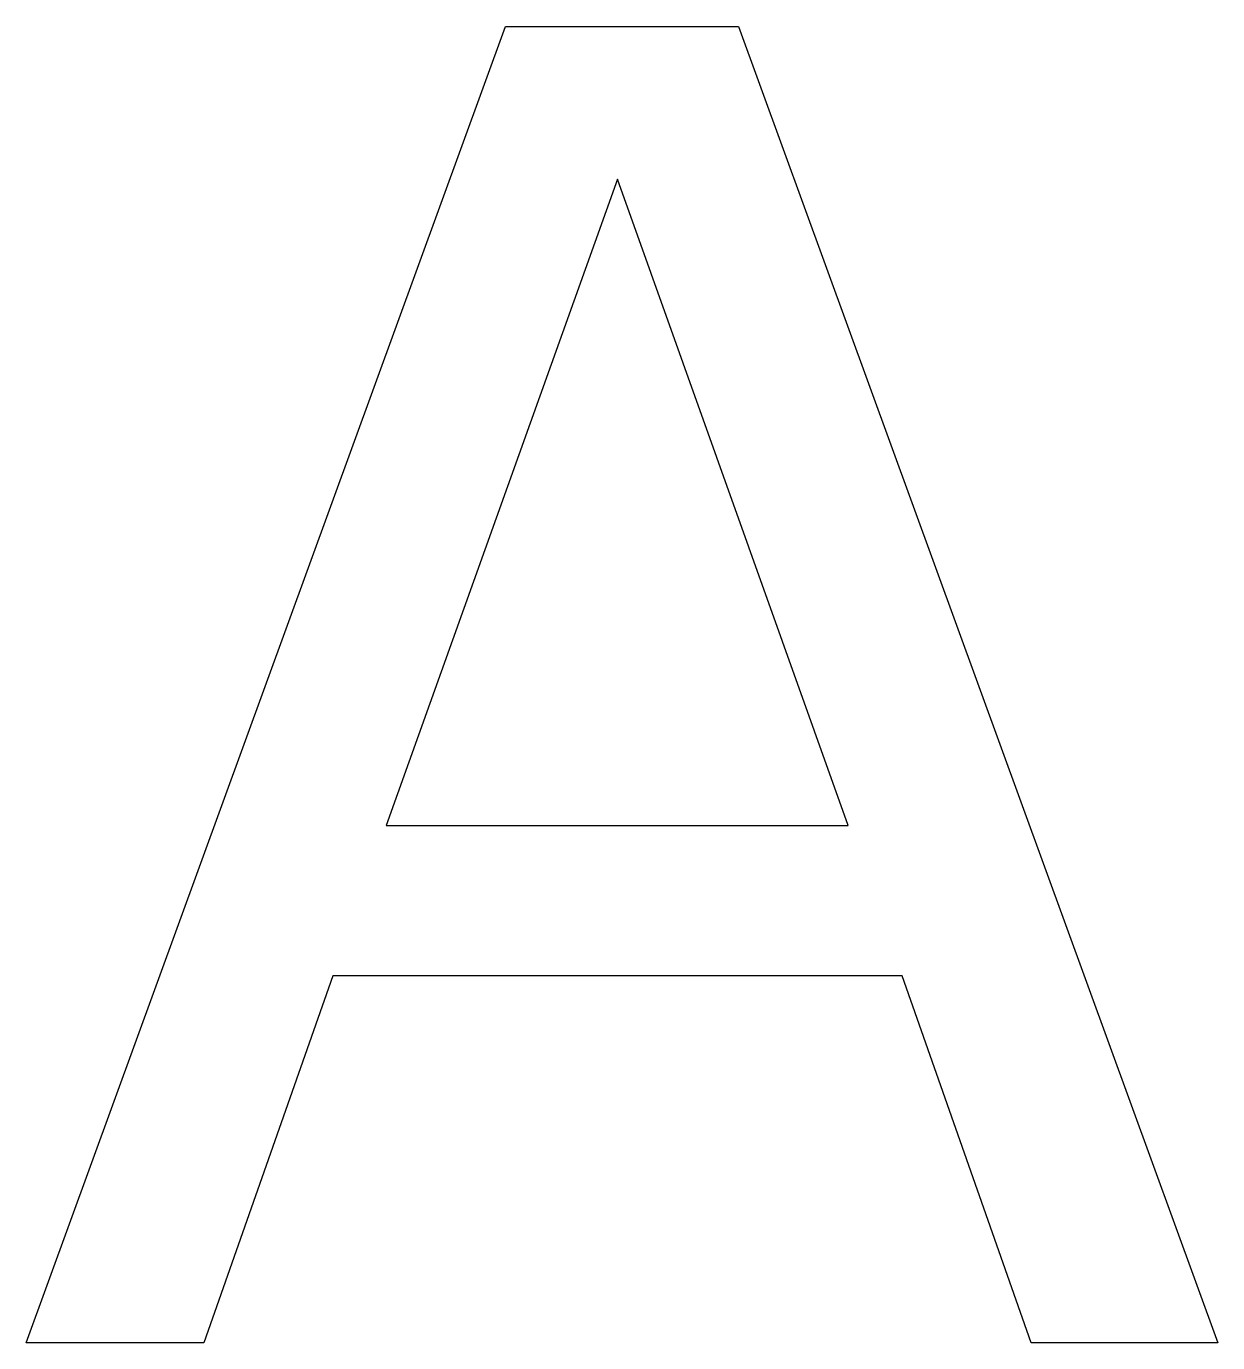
# Model space of a CAD drawing. Header units: metres. Extents: x -83 to 83, y 0 to 184.
import ezdxf

# ---------------------------------------------------------------- set-up
doc = ezdxf.new("R2010")
doc.units = ezdxf.units.M

msp = doc.modelspace()

# ---------------------------------------------------------------- linework, layer by layer
at = {"layer": 'COMPONENT0'}
for p, q in [((-83.15, 0), (-16.28, 183.68)), ((-16.28, 183.68), (16.28, 183.68)), ((16.28, 183.68), (83.15, 0)), ((-0.62, 162.34), (-32.94, 72.17)), ((31.58, 72.17), (-0.62, 162.34)), ((-32.94, 72.17), (31.58, 72.17)), ((-40.34, 51.19), (-58.35, 0)), ((39.11, 51.19), (-40.34, 51.19)), ((57.12, 0), (39.11, 51.19)), ((-58.35, 0), (-83.15, 0)), ((83.15, 0), (57.12, 0))]:
    msp.add_line(p, q, dxfattribs=at)

doc.saveas('drawing.dxf')
